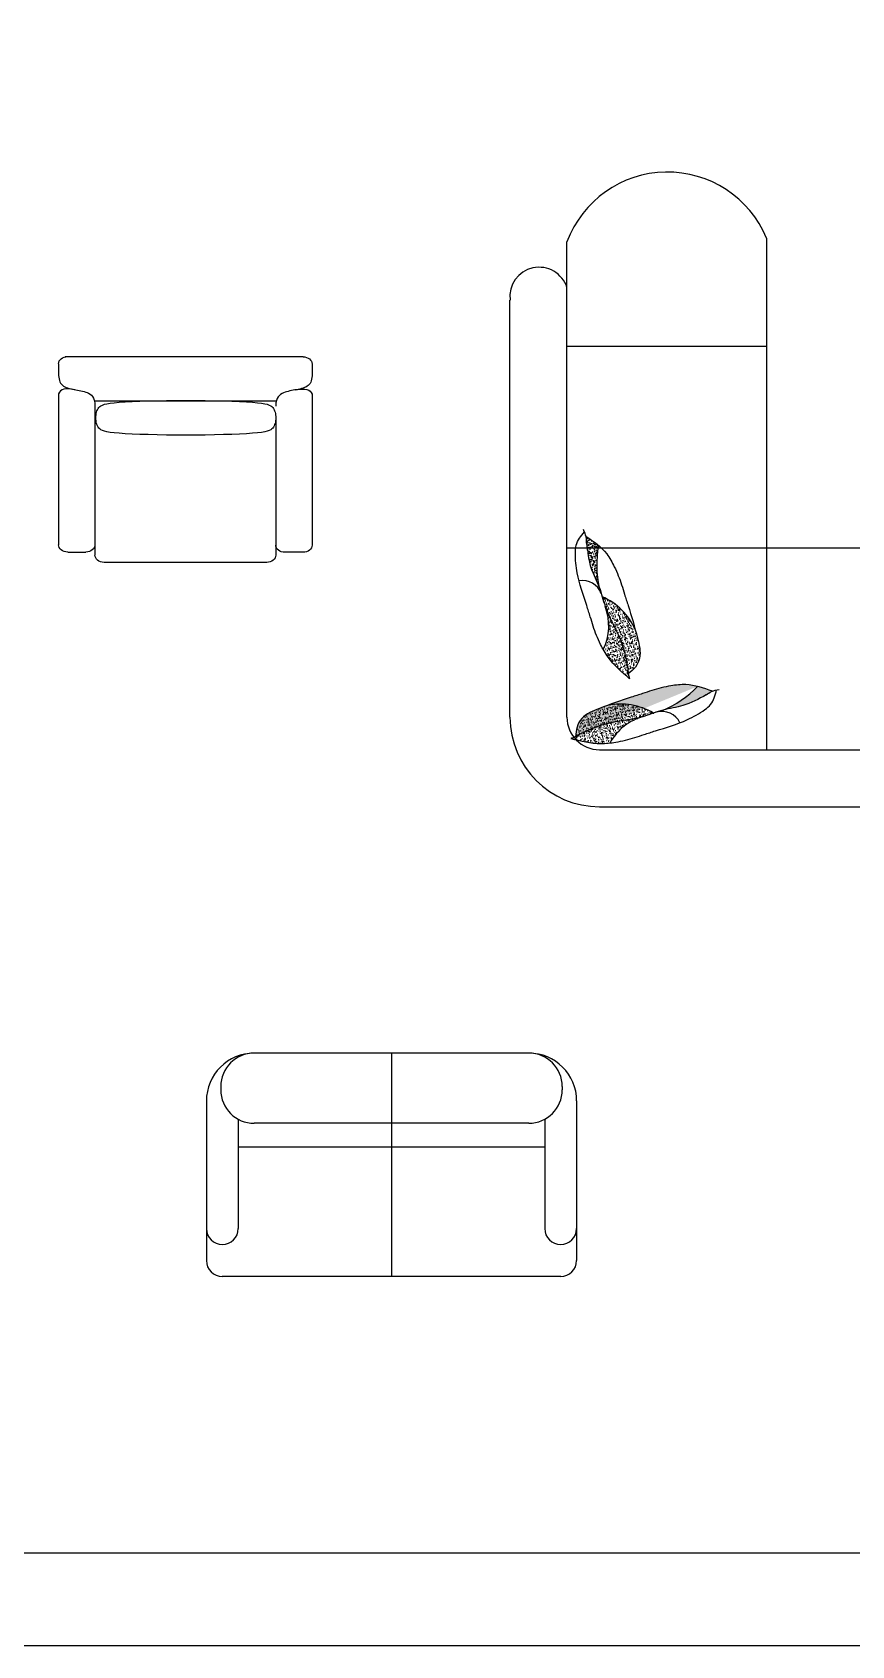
# Model space of a CAD drawing. Header units: inches. Extents: x 10.2 to 52.7, y 13.8 to 38.6.
# Drawn here: x 20.62 to 23.49, y 13.81 to 19.47 of the extents above; entities that cross this region are included whole.
import ezdxf

# ---------------------------------------------------------------- set-up
doc = ezdxf.new("R2010")
doc.units = ezdxf.units.IN
doc.header["$MEASUREMENT"] = 0
for name, color, linetype in [('02', 2, 'Continuous'), ('8', 8, 'Continuous'), ('kadrbm', 4, 'Continuous')]:
    doc.layers.add(name, color=color, linetype=linetype)
pattern_1 = [(339.56158, (21.99082, 24.737663), (0.00524664, -0.020197662), [0.00217374, -0.023911156]), (284.5616, (21.99082, 24.737663), (0.019196164, 0.011088734), [0.001738993, -0.019128925]), (30.01258, (21.991257, 24.73598), (0.024442735, -0.00910903), [0.001847395, -0.020321345]), (335.7458, (21.996282, 24.739604), (0.00583623, -0.03075297), [0.00326061, -0.03586673]), (26.1972, (21.996768, 24.73704), (0.03567359, -0.016073), [0.00277109, -0.03048202]), (280.7456, (21.996282, 24.739604), (0.03567356, -0.01607305), [0.00260849, -0.02869339]), (310.56158, (21.995887, 24.736388), (-0.005203207, -0.020208895), [0.00217374, -0.023911156]), (255.5616, (21.995887, 24.736388), (0.02216527, 0.00039194), [0.001738993, -0.019128925]), (1.01298, (21.995453, 24.734704), (0.01696209, -0.019816894), [0.001847395, -0.020321345]), (327.06158, (21.99082, 24.737663), (0.0092094555, 0.002898364), [0, -0.018897059, 0, -0.019418757, 0, -0.019201383]), (297.06158, (21.99082, 24.737663), (0.013324398, -0.003357093), [0, -0.01107159, 0, -0.01846231, 0, -0.007318263]), (257.06158, (21.988656, 24.743753), (0.004564324, -0.014797724), [0, -0.007245805, 0, -0.022606911, 0, -0.029997632]), (247.06158, (21.987685, 24.746484), (0.008393212, -0.01495559), [0, -0.009419546, 0, -0.015013308, 0, -0.021302666])]
pattern_2 = [(145.93576, (29.062918, 20.779146), (-0.019490315, -0.00745657), [0.00217374, -0.023911156]), (200.93576, (29.062918, 20.779146), (-0.002118736, 0.022067254), [0.001738993, -0.019128925]), (95.48476, (29.061294, 20.778525), (-0.021609096, 0.01461057), [0.001847395, -0.020321345]), (149.75156, (29.061326, 20.78472), (-0.02842619, -0.01310566), [0.00326061, -0.03586673]), (99.30016, (29.058958, 20.783628), (-0.03380012, 0.01971035), [0.00277109, -0.03048202]), (204.75176, (29.061326, 20.78472), (-0.03380015, 0.01971029), [0.00260849, -0.02869339]), (174.93576, (29.058937, 20.782531), (-0.013431597, -0.015970754), [0.00217374, -0.023911156]), (229.93576, (29.058937, 20.78253), (-0.012551506, 0.01827327), [0.001738993, -0.019128925]), (124.48436, (29.057818, 20.7812), (-0.02598307, 0.002302576), [0.001847395, -0.020321345]), (158.43576, (29.062918, 20.779146), (-0.002987929, 0.009180788), [0, -0.018897059, 0, -0.019418757, 0, -0.019201383]), (188.43576, (29.062918, 20.779146), (-0.010470167, 0.00889861), [0, -0.01107159, 0, -0.01846231, 0, -0.007318263]), (228.43576, (29.069133, 20.780921), (-0.0146978, -0.004876514), [0, -0.007245805, 0, -0.022606911, 0, -0.029997632]), (238.43576, (29.07192, 20.781717), (-0.017049627, -0.001850922), [0, -0.009419546, 0, -0.015013308, 0, -0.021302666])]

# ---------------------------------------------------------------- blocks, each defined once
blk = doc.blocks.new('kadrbm')
at = {"layer": 'kadrbm', "color": 4}
blk.add_lwpolyline([(0, 0), (0, 24.7972), (21, 24.7972), (21, 0), (0, 0)], close=True, dxfattribs=at)
blk.add_lwpolyline([(20.6631, 0.3257), (20.6631, 24.4603), (0.3369, 24.4603), (0.3369, 0.3257), (20.6631, 0.3257)], dxfattribs=at)

msp = doc.modelspace()

# ---------------------------------------------------------------- hatches: boundary and pattern name
at = {"layer": '8'}
h = msp.add_hatch(dxfattribs=at)
h.set_pattern_fill('AR-CONC', color=256, scale=0.0001, style=0)
h.set_pattern_definition(pattern_1)
edge = h.paths.add_edge_path()
edge.add_spline(control_points=[(22.5602, 17.7014), (22.5753, 17.6909), (22.5904, 17.6804), (22.6042, 17.6687)], knot_values=[0, 0, 0, 0, 47.418523, 47.418523, 47.418523, 47.418523], degree=3, periodic=0)
edge.add_arc((22.9727, 17.5997), 0.3749, 169.3974, 191.1213)
edge.add_spline(control_points=[(22.6048, 17.5274), (22.5966, 17.5478), (22.5716, 17.5941), (22.5659, 17.6465), (22.5626, 17.6768)], knot_values=[0, 0, 0, 0, 57.720403, 136.840945, 136.840945, 136.840945, 136.840945], degree=3, periodic=0)
edge.add_spline(control_points=[(22.5626, 17.6768), (22.5624, 17.6841), (22.5622, 17.6924), (22.5604, 17.7004), (22.5602, 17.7014)], knot_values=[0, 0, 0, 0, 19.108833, 21.71431, 21.71431, 21.71431, 21.71431], degree=3, periodic=0)
h = msp.add_hatch(dxfattribs=at)
h.set_pattern_fill('AR-CONC', color=256, scale=0.0001, style=0)
h.set_pattern_definition(pattern_1)
edge = h.paths.add_edge_path()
edge.add_arc((22.4489, 17.3868), 0.1913, 334.0738, 379.0568)
edge.add_spline(control_points=[(22.6297, 17.4493), (22.6461, 17.405), (22.6889, 17.3396), (22.7022, 17.2641), (22.7072, 17.2356)], knot_values=[208.710684, 208.710684, 208.710684, 208.710684, 333.063214, 408.837667, 408.837667, 408.837667, 408.837667], degree=3, periodic=0)
edge.add_spline(control_points=[(22.7072, 17.2356), (22.7078, 17.2256), (22.7086, 17.2137), (22.7127, 17.2026), (22.7134, 17.2008)], knot_values=[0, 0, 0, 0, 25.970445, 30.987336, 30.987336, 30.987336, 30.987336], degree=3, periodic=0)
edge.add_spline(control_points=[(22.7134, 17.2008), (22.6861, 17.2243), (22.6508, 17.2547), (22.6262, 17.2939), (22.621, 17.3032)], knot_values=[0, 0, 0, 0, 93.455161, 121.38512, 121.38512, 121.38512, 121.38512], degree=3, periodic=0)
edge = h.paths.add_edge_path()
edge.add_spline(control_points=[(22.7332, 17.3732), (22.736, 17.3634), (22.7448, 17.3303), (22.7561, 17.2842), (22.7354, 17.2401), (22.7177, 17.2253), (22.7088, 17.2179)], knot_values=[334.403188, 334.403188, 334.403188, 334.403188, 361.109177, 423.171493, 453.11983, 483.345283, 483.345283, 483.345283, 483.345283], degree=3, periodic=0)
edge.add_spline(control_points=[(22.7088, 17.2179), (22.708, 17.2237), (22.7076, 17.2296), (22.7072, 17.2356)], knot_values=[0, 0, 0, 0, 15.421984, 15.421984, 15.421984, 15.421984], degree=3, periodic=0)
edge.add_spline(control_points=[(22.7072, 17.2356), (22.7022, 17.2641), (22.6889, 17.3396), (22.6461, 17.405), (22.6297, 17.4493)], knot_values=[208.710684, 208.710684, 208.710684, 208.710684, 284.485137, 408.837667, 408.837667, 408.837667, 408.837667], degree=3, periodic=0)
edge.add_arc((22.4489, 17.3868), 0.1913, 19.0568, 20.5264)
edge.add_spline(control_points=[(22.6281, 17.4539), (22.628, 17.4542), (22.624, 17.4657), (22.6207, 17.4774), (22.6175, 17.4887)], knot_values=[172.493217, 172.493217, 172.493217, 172.493217, 173.426578, 204.404018, 204.404018, 204.404018, 204.404018], degree=3, periodic=0)
edge.add_arc((22.527, 17.2823), 0.2254, 23.7885, 66.3295, ccw=False)
h = msp.add_hatch(dxfattribs=at)
h.set_pattern_fill('AR-CONC', color=256, scale=0.000114107, angle=164.0642, style=0)
h.set_pattern_definition(pattern_2)
edge = h.paths.add_edge_path()
edge.add_spline(control_points=[(22.9823, 17.1446), (22.9558, 17.1297), (22.9099, 17.104), (22.8576, 17.0975), (22.8362, 17.0923)], knot_values=[0, 0, 0, 0, 90.282205, 156.145319, 156.145319, 156.145319, 156.145319], degree=3, periodic=0)
edge.add_arc((22.6815, 17.4338), 0.3749, 294.376, 316.0809)
edge.add_spline(control_points=[(22.5238, 16.9973), (22.5247, 17.0088), (22.5264, 17.0318), (22.5504, 17.0742), (22.6233, 17.1033), (22.6946, 17.1283), (22.7568, 17.1478), (22.8023, 17.1637), (22.8527, 17.1758), (22.9256, 17.1849), (22.9731, 17.1679), (23.0037, 17.157)], knot_values=[0, 0, 0, 0, 34.489407, 68.662604, 139.480152, 258.498956, 300.033298, 334.415904, 403.181122, 455.674249, 551.531587, 551.531587, 551.531587, 551.531587], degree=3, periodic=0)
edge.add_spline(control_points=[(23.0037, 17.157), (23.0028, 17.1566), (22.9953, 17.1534), (22.9884, 17.1487), (22.9823, 17.1446)], knot_values=[0, 0, 0, 0, 2.973035, 24.777582, 24.777582, 24.777582, 24.777582], degree=3, periodic=0)
h = msp.add_hatch(dxfattribs=at)
h.set_pattern_fill('AR-CONC', color=256, scale=0.000114107, angle=164.0642, style=0)
h.set_pattern_definition(pattern_2)
edge = h.paths.add_edge_path()
edge.add_spline(control_points=[(22.5392, 17.0062), (22.5653, 17.0187), (22.6345, 17.0517), (22.7126, 17.0548), (22.7582, 17.0672)], knot_values=[238.153839, 238.153839, 238.153839, 238.153839, 324.617918, 466.51306, 466.51306, 466.51306, 466.51306], degree=3, periodic=0)
edge.add_arc((22.8123, 16.8837), 0.1913, 106.4405, 151.4235)
edge.add_spline(control_points=[(22.6443, 16.9752), (22.6337, 16.9741), (22.5875, 16.9713), (22.5422, 16.9825), (22.5073, 16.9911)], knot_values=[0, 0, 0, 0, 31.870084, 138.509116, 138.509116, 138.509116, 138.509116], degree=3, periodic=0)
edge.add_spline(control_points=[(22.5073, 16.9911), (22.5091, 16.9915), (22.5205, 16.9946), (22.5307, 17.0009), (22.5392, 17.0062)], knot_values=[0, 0, 0, 0, 5.724633, 35.35877, 35.35877, 35.35877, 35.35877], degree=3, periodic=0)
edge = h.paths.add_edge_path()
edge.add_spline(control_points=[(22.7582, 17.0672), (22.7126, 17.0548), (22.6345, 17.0517), (22.5653, 17.0187), (22.5392, 17.0062)], knot_values=[238.153839, 238.153839, 238.153839, 238.153839, 380.048982, 466.51306, 466.51306, 466.51306, 466.51306], degree=3, periodic=0)
edge.add_spline(control_points=[(22.5392, 17.0062), (22.5341, 17.003), (22.5291, 16.9999), (22.5238, 16.9973)], knot_values=[0, 0, 0, 0, 17.597589, 17.597589, 17.597589, 17.597589], degree=3, periodic=0)
edge.add_spline(control_points=[(22.5238, 16.9973), (22.5247, 17.0088), (22.5264, 17.0318), (22.5504, 17.0742), (22.5945, 17.0918), (22.6265, 17.1038), (22.6361, 17.1073)], knot_values=[381.577989, 381.577989, 381.577989, 381.577989, 416.067395, 450.240593, 521.058141, 551.531587, 551.531587, 551.531587, 551.531587], degree=3, periodic=0)
edge.add_arc((22.6819, 16.8866), 0.2254, 59.1678, 101.7088, ccw=False)
edge.add_spline(control_points=[(22.7974, 17.0801), (22.7863, 17.0762), (22.7749, 17.072), (22.7632, 17.0686), (22.7629, 17.0685)], knot_values=[196.827115, 196.827115, 196.827115, 196.827115, 232.174593, 233.239625, 233.239625, 233.239625, 233.239625], degree=3, periodic=0)
edge.add_arc((22.8123, 16.8837), 0.1913, 104.971, 106.4405)

# ---------------------------------------------------------------- linework, layer by layer
at = {"layer": '02'}
for p, q in [((23.1937, 18.7471), (23.1937, 16.9516)), ((22.4937, 17.0657), (22.4937, 18.7347)), ((22.2937, 17.0657), (22.2937, 18.5301)), ((23.1937, 18.3674), (22.4937, 18.3674)), ((20.7099, 18.3062), (20.7099, 18.2722)), ((21.5675, 18.3308), (20.7333, 18.3308)), ((21.5994, 18.3053), (21.5994, 18.2713)), ((20.7099, 18.201), (20.7099, 17.6711)), ((21.5994, 18.2001), (21.5994, 17.6701)), ((20.8352, 18.1764), (21.4742, 18.1764)), ((20.8374, 18.1588), (20.8374, 17.6347)), ((21.4719, 18.1142), (21.4719, 17.6338)), ((20.7418, 17.6456), (20.8056, 17.6456)), ((21.5675, 17.6446), (21.5037, 17.6446)), ((25.1796, 17.6587), (22.4937, 17.6587)), ((21.44, 17.6092), (20.8694, 17.6092)), ((22.6078, 16.9516), (25.2937, 16.9516)), ((22.6078, 16.7516), (25.1655, 16.7516)), ((22.3596, 15.8868), (21.3964, 15.8867)), ((21.878, 15.8867), (21.878, 15.1027)), ((21.2788, 15.7691), (21.2788, 15.7579)), ((22.4772, 15.7692), (22.4772, 15.758)), ((21.2284, 15.7187), (21.2284, 15.1587)), ((22.5276, 15.7188), (22.5276, 15.1588)), ((21.3404, 15.6545), (21.3404, 15.2707)), ((22.3596, 15.6404), (21.3964, 15.6403)), ((22.4156, 15.6546), (22.4156, 15.2708)), ((22.4156, 15.5564), (21.3404, 15.5563)), ((22.4716, 15.1028), (21.2844, 15.1027))]:
    msp.add_line(p, q, dxfattribs=at)
for points in [[(20.7099, 18.2722), (20.7101, 18.2655), (20.7106, 18.2591), (20.7116, 18.2533), (20.7129, 18.2479), (20.7147, 18.243), (20.717, 18.2385), (20.7199, 18.2345), (20.7232, 18.2311), (20.7272, 18.2281), (20.7316, 18.2256), (20.7365, 18.2234), (20.7417, 18.2216), (20.7472, 18.22), (20.753, 18.2187), (20.7588, 18.2175), (20.7647, 18.2163), (20.7707, 18.2152), (20.7766, 18.2141), (20.7824, 18.213), (20.7882, 18.2117), (20.7939, 18.2103), (20.7994, 18.2088), (20.8049, 18.207), (20.8102, 18.205), (20.8154, 18.2027), (20.8203, 18.1998), (20.8248, 18.1962), (20.8288, 18.1916), (20.8322, 18.1858), (20.8348, 18.1786), (20.8366, 18.1696), (20.8374, 18.1588)], [(21.5994, 18.2713), (21.5992, 18.2645), (21.5987, 18.2582), (21.5977, 18.2524), (21.5964, 18.247), (21.5946, 18.242), (21.5923, 18.2376), (21.5894, 18.2336), (21.5861, 18.2301), (21.5821, 18.2272), (21.5777, 18.2246), (21.5728, 18.2225), (21.5676, 18.2207), (21.5621, 18.2191), (21.5563, 18.2177), (21.5505, 18.2165), (21.5446, 18.2154), (21.5386, 18.2143), (21.5328, 18.2132), (21.5269, 18.212), (21.5211, 18.2108), (21.5155, 18.2094), (21.5099, 18.2079), (21.5044, 18.2061), (21.4991, 18.2041), (21.4939, 18.2017), (21.489, 18.1989), (21.4845, 18.1953), (21.4805, 18.1907), (21.4771, 18.1849), (21.4745, 18.1776), (21.4727, 18.1687), (21.4719, 18.1578)], [(20.7666, 18.2153), (20.7548, 18.2176), (20.7445, 18.2186), (20.7356, 18.2185), (20.7281, 18.2172), (20.7219, 18.2147), (20.7169, 18.2112), (20.7129, 18.2066), (20.7099, 18.201)], [(21.5427, 18.2144), (21.5545, 18.2167), (21.5648, 18.2177), (21.5737, 18.2176), (21.5812, 18.2162), (21.5874, 18.2138), (21.5924, 18.2103), (21.5964, 18.2057), (21.5994, 18.2001)]]:
    msp.add_lwpolyline(points, dxfattribs=at)
msp.add_lwpolyline([(20.8513, 18.1528), (20.8545, 18.1561), (20.8584, 18.159), (20.8636, 18.1616), (20.8704, 18.164), (20.8793, 18.166), (20.8907, 18.1679), (20.9049, 18.1696), (20.9225, 18.1711), (20.9436, 18.1726), (20.968, 18.1738), (20.9951, 18.175), (21.0246, 18.1759), (21.0559, 18.1767), (21.0886, 18.1773), (21.1222, 18.1776), (21.1563, 18.1778), (21.1904, 18.1776), (21.224, 18.1773), (21.2567, 18.1767), (21.288, 18.1759), (21.3175, 18.175), (21.3446, 18.1738), (21.369, 18.1726), (21.3901, 18.1711), (21.4077, 18.1696), (21.4219, 18.1679), (21.4333, 18.166), (21.4422, 18.164), (21.449, 18.1616), (21.4542, 18.159), (21.4582, 18.1561), (21.4613, 18.1528), (21.4639, 18.1491), (21.4661, 18.1451), (21.468, 18.1408), (21.4694, 18.1363), (21.4706, 18.1316), (21.4713, 18.1267), (21.4718, 18.1217), (21.4719, 18.1167), (21.4718, 18.1117), (21.4713, 18.1067), (21.4706, 18.1019), (21.4694, 18.0972), (21.468, 18.0926), (21.4661, 18.0883), (21.4639, 18.0843), (21.4613, 18.0807), (21.4582, 18.0774), (21.4542, 18.0744), (21.449, 18.0718), (21.4422, 18.0695), (21.4333, 18.0674), (21.4219, 18.0655), (21.4077, 18.0638), (21.3901, 18.0623), (21.369, 18.0609), (21.3446, 18.0596), (21.3175, 18.0585), (21.288, 18.0575), (21.2567, 18.0567), (21.224, 18.0561), (21.1904, 18.0558), (21.1563, 18.0557), (21.1222, 18.0558), (21.0886, 18.0561), (21.0559, 18.0567), (21.0246, 18.0575), (20.9951, 18.0585), (20.968, 18.0596), (20.9436, 18.0609), (20.9225, 18.0623), (20.9049, 18.0638), (20.8907, 18.0655), (20.8793, 18.0674), (20.8704, 18.0695), (20.8636, 18.0718), (20.8584, 18.0744), (20.8545, 18.0774), (20.8513, 18.0807), (20.8487, 18.0843), (20.8465, 18.0883), (20.8446, 18.0926), (20.8432, 18.0972), (20.842, 18.1019), (20.8413, 18.1067), (20.8408, 18.1117), (20.8407, 18.1167), (20.8408, 18.1217), (20.8413, 18.1267), (20.842, 18.1316), (20.8432, 18.1363), (20.8446, 18.1408), (20.8465, 18.1451), (20.8487, 18.1491)], close=True, dxfattribs=at)
for centre, radius, start, end in [((22.8462, 18.6028), 0.3763, 22.5451, 159.4931), ((22.3959, 18.5422), 0.1028, 17.8807, 186.7752), ((22.9727, 17.5997), 0.3749, 169.3974, 192.3112), ((22.5483, 17.4764), 0.0693, 19.2747, 100.1131), ((22.527, 17.2823), 0.2254, 23.7885, 66.3417), ((22.4489, 17.3868), 0.1913, 334.0738, 20.5264), ((22.6815, 17.4338), 0.3749, 293.1861, 316.0999), ((22.6819, 16.8866), 0.2254, 59.1557, 101.7089), ((22.6078, 17.0657), 0.3141, 180, 270), ((22.6078, 17.0657), 0.1141, 180, 270), ((22.8123, 16.8837), 0.1913, 104.971, 151.4235), ((22.8275, 17.0167), 0.0693, 25.3842, 106.2226), ((21.3964, 15.7187), 0.168, 90.0014, 180.0014), ((21.3964, 15.7691), 0.1176, 90.0014, 180.0014), ((22.3596, 15.7188), 0.168, 0.0014, 90.0014), ((22.3596, 15.7692), 0.1176, 0.0014, 90.0014), ((21.3964, 15.7579), 0.1176, 180.0014, 270.0014), ((22.3596, 15.758), 0.1176, 270.0014, 0.0014), ((21.2844, 15.2707), 0.056, 180.0014, 0.0014), ((22.4716, 15.2708), 0.056, 180.0014, 0.0014), ((21.2844, 15.1587), 0.056, 180.0014, 270.0014), ((22.4716, 15.1588), 0.056, 270.0014, 0.0014)]:
    msp.add_arc(centre, radius, start, end, dxfattribs=at)
at = {"layer": '02', "extrusion": (0, 0, -1)}
for centre, major_axis, start_param, end_param in [((20.7418, 18.3062), (0.0319, 0), 3.141593, 4.712389), ((21.5675, 18.3053), (-0.0319, 0), 1.570796, 3.141593), ((20.7418, 17.6711), (0.0319, 0), 1.570796, 3.141593), ((20.8056, 17.6711), (0.0319, 0), 0, 1.570796), ((21.5037, 17.6701), (-0.0319, 0), -1.570796, 0), ((21.5675, 17.6701), (0.0319, 0), 0, 1.570796), ((20.8694, 17.6347), (-0.0319, 0), -1.570796, 0), ((21.44, 17.6347), (0.0319, 0), 0, 1.570796)]:
    msp.add_ellipse(centre, major_axis=major_axis, ratio=0.8, start_param=start_param, end_param=end_param, dxfattribs=at)
at = {"layer": '02'}
for points, knots in [([(22.7134, 17.2008), (22.6861, 17.2243), (22.6455, 17.2592), (22.6077, 17.3259), (22.5886, 17.3742), (22.5749, 17.4205), (22.5552, 17.4823), (22.5296, 17.5558), (22.5221, 17.6275), (22.5243, 17.6797), (22.5428, 17.7014), (22.5553, 17.716)], [0, 0, 0, 0, 93.455161, 139.458519, 199.722237, 229.854093, 266.25351, 370.557921, 432.620238, 456.185706, 504.599939, 504.599939, 504.599939, 504.599939]), ([(22.5626, 17.6768), (22.5624, 17.6841), (22.562, 17.7007), (22.5553, 17.716), (22.5516, 17.7246)], [0, 0, 0, 0, 19.108833, 43.357944, 43.357944, 43.357944, 43.357944]), ([(22.5602, 17.7014), (22.587, 17.6828), (22.6283, 17.6539), (22.6632, 17.5893), (22.6826, 17.5413), (22.6962, 17.495), (22.7164, 17.433), (22.7375, 17.3605), (22.7561, 17.2842), (22.7354, 17.2401), (22.7177, 17.2253), (22.7088, 17.2179)], [0, 0, 0, 0, 84.006416, 130.009774, 190.273492, 220.405348, 256.804765, 361.109177, 423.171493, 453.11983, 483.345283, 483.345283, 483.345283, 483.345283]), ([(22.5626, 17.6768), (22.5659, 17.6465), (22.5718, 17.5922), (22.6101, 17.5236), (22.6304, 17.4284), (22.6885, 17.3416), (22.7022, 17.2641), (22.7072, 17.2356)], [0, 0, 0, 0, 79.120542, 141.953516, 203.470657, 333.063214, 408.837667, 408.837667, 408.837667, 408.837667]), ([(22.7072, 17.2356), (22.7078, 17.2256), (22.7086, 17.2137), (22.7127, 17.2026), (22.7134, 17.2008)], [0, 0, 0, 0, 25.970445, 30.987336, 30.987336, 30.987336, 30.987336])]:
    msp.add_open_spline(points, degree=3, knots=knots, dxfattribs=at)
for points in [[(22.5073, 16.9911), (22.6125, 16.9735), (22.6648, 16.9781), (22.7316, 16.9942), (22.7643, 17.005), (22.8038, 17.0178), (22.9161, 17.0572), (22.9774, 17.0926), (22.9977, 17.1103), (23.0185, 17.1615)], [(23.0037, 17.157), (22.9107, 17.1802), (22.8584, 17.1757), (22.7916, 17.1596), (22.7589, 17.1487), (22.7194, 17.136), (22.6072, 17.0965), (22.5458, 17.0611), (22.529, 17.0314), (22.5238, 16.9973)], [(22.9823, 17.1446), (23.001, 17.1558), (23.0276, 17.1634)], [(22.9823, 17.1446), (22.9006, 17.1064), (22.8306, 17.0908), (22.7639, 17.0688), (22.619, 17.0394), (22.5392, 17.0062)], [(22.5392, 17.0062), (22.5128, 16.9926), (22.5073, 16.9911)]]:
    msp.add_spline(points, degree=3, dxfattribs=at)

# ---------------------------------------------------------------- block references
at = {"layer": 'kadrbm'}
msp.add_blockref('kadrbm', (10.2322, 13.8067), dxfattribs=at)

doc.saveas('drawing.dxf')
